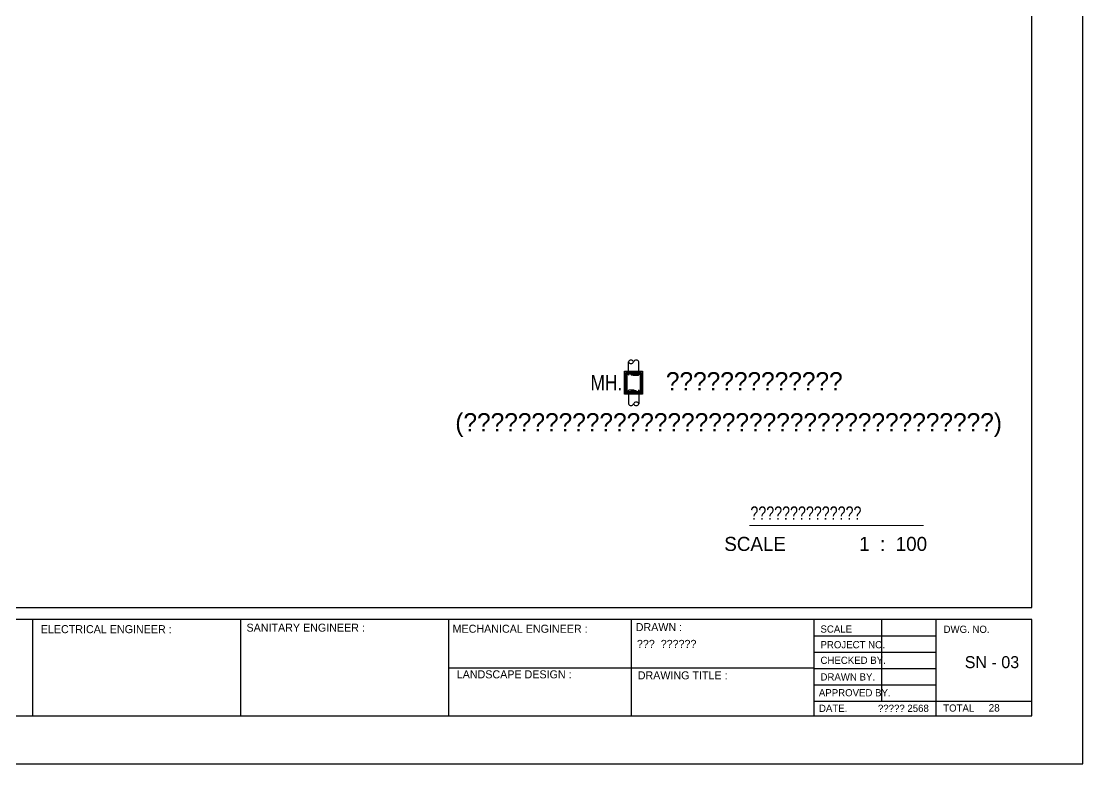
# Model space of a CAD drawing. Header units: inches. Extents: x -1366 to 1200, y -585 to 2545.
# Drawn here: x 733.99 to 754.89, y 1982.79 to 1997.4 of the extents above; entities that cross this region are included whole.
import ezdxf
from ezdxf.enums import TextEntityAlignment as Align

# ---------------------------------------------------------------- set-up
doc = ezdxf.new("R2010")
doc.units = ezdxf.units.IN
doc.header["$MEASUREMENT"] = 0
doc.linetypes.add('HIDDEN2', pattern=[0.1875, 0.125, -0.0625])
doc.layers.get('0').update_dxf_attribs({"linetype": 'CONTINUOUS'})
doc.layers.add('A-WALL', color=2, linetype='CONTINUOUS', lineweight=13)
doc.layers.add('Bodr A3', color=13, linetype='CONTINUOUS', plot=False)
for name, color, linetype in [('HEAD', 7, 'CONTINUOUS'), ('L', 2, 'CONTINUOUS'), ('Line', 6, 'CONTINUOUS'), ('TEXT', 4, 'CONTINUOUS')]:
    doc.layers.add(name, color=color, linetype=linetype)
doc.styles.add('ANGS', font='THSarabunPSK.ttf', dxfattribs={"width": 0.8})
doc.styles.add('cordia', font='THSarabunPSK.ttf')
doc.styles.add('style1', font='THSarabunPSK.ttf', dxfattribs={"height": 0.125})
doc.styles.add('style2', font='THSarabunPSK.ttf')
doc.styles.add('STYLE3', font='THSarabunPSK.ttf')

msp = doc.modelspace()

# ---------------------------------------------------------------- linework, layer by layer
at = {"layer": 'A-WALL', "color": 1}
msp.add_lwpolyline([(746.0935, 1990.1377), (745.9923, 1990.1377), (745.9721, 1990.0973), (745.9015, 1990.0973), (745.9015, 1990.4805), (745.9721, 1990.4805), (745.9923, 1990.4402), (746.0932, 1990.4402), (746.1133, 1990.4805), (746.1839, 1990.4805), (746.1839, 1990.0973), (746.1137, 1990.0973)], close=True, dxfattribs=at)
at = {"layer": 'Bodr A3'}
msp.add_lwpolyline([(712.8852, 1982.7916), (754.8852, 1982.7916), (754.8852, 2012.4916), (712.8852, 2012.4916)], close=True, dxfattribs=at)
at = {"layer": 'HEAD', "color": 150}
for p, q in [((734.2122, 1983.7367), (734.2122, 1985.628)), ((738.31, 1983.7367), (738.31, 1985.628)), ((742.4078, 1983.7367), (742.4078, 1985.628)), ((746.0012, 1983.7367), (746.0012, 1985.628)), ((749.5947, 1983.7367), (749.5947, 1985.628)), ((750.9272, 1984.0238), (750.9272, 1985.628)), ((752.0022, 1983.7367), (752.0022, 1985.628)), ((742.4078, 1984.6824), (749.5947, 1984.6824)), ((749.5947, 1984.0238), (753.8852, 1984.0238))]:
    msp.add_line(p, q, dxfattribs=at)
at = {"layer": 'HEAD', "color": 251}
for p, q in [((749.5947, 1985.3072), (752.0022, 1985.3072)), ((749.5947, 1984.9863), (752.0022, 1984.9863)), ((749.5947, 1984.6655), (752.0022, 1984.6655)), ((749.5947, 1984.3446), (752.0022, 1984.3446))]:
    msp.add_line(p, q, dxfattribs=at)
at = {"layer": 'HEAD', "color": 5}
msp.add_lwpolyline([(713.8852, 1985.8641), (753.8852, 1985.8641), (753.8852, 2011.4916), (713.8852, 2011.4916)], close=True, dxfattribs=at)
at = {"layer": 'HEAD', "color": 150}
msp.add_lwpolyline([(716.8754, 1983.7367), (753.8852, 1983.7367), (753.8852, 1985.628), (716.8754, 1985.628)], close=True, dxfattribs=at)
at = {"layer": 'L'}
for p, q in [((745.9402, 1990.5158), (745.9402, 1990.7018)), ((746.1452, 1990.5158), (746.1452, 1990.7018)), ((745.9404, 1990.062), (745.9404, 1989.8761)), ((746.1454, 1990.062), (746.1454, 1989.8761))]:
    msp.add_line(p, q, dxfattribs=at)
for points in [[(746.1452, 1990.7018, 0.6666667), (746.0427, 1990.7018, 0.6666667), (745.9402, 1990.7018, 0.6666667), (746.0427, 1990.7018)], [(745.9404, 1989.8761, 0.6666667), (746.0429, 1989.8761, 0.6666667), (746.1454, 1989.8761, 0.6666667), (746.0429, 1989.8761)]]:
    msp.add_lwpolyline(points, format="xyb", dxfattribs=at)
for points in [[(745.8662, 1990.5158), (746.2192, 1990.5158), (746.2192, 1990.062), (745.8662, 1990.062)], [(746.194, 1990.4906), (746.194, 1990.0872), (745.8915, 1990.0872), (745.8915, 1990.4906)]]:
    msp.add_lwpolyline(points, close=True, dxfattribs=at)
at = {"layer": 'L', "color": 1, "const_width": 0.0176}
msp.add_lwpolyline([(748.3188, 1987.4808), (751.7556, 1987.4808)], dxfattribs=at)
at = {"layer": 'Line'}
msp.add_lwpolyline([(746.1688, 1990.4654), (746.1688, 1990.1124), (745.9167, 1990.1124), (745.9167, 1990.4654)], close=True, dxfattribs=at)
at = {"layer": 'Line', "color": 8, "linetype": 'HIDDEN2', "ltscale": 0.75}
for points in [[(746.1452, 1990.5158), (746.1452, 1990.4475), (746.1354, 1990.4304), (745.9501, 1990.4304), (745.9402, 1990.4475), (745.9402, 1990.5158)], [(745.9404, 1990.062), (745.9404, 1990.1304), (745.9503, 1990.1474), (746.1356, 1990.1474), (746.1454, 1990.1304), (746.1454, 1990.062)]]:
    msp.add_lwpolyline(points, dxfattribs=at)

# ---------------------------------------------------------------- texts
at = {"color": 7, "linetype": 'Continuous', "style": 'STYLE3'}
for s, p in [('บ่อพักน้ำสำเร็จรูป', (746.678, 1990.1378)), ('(ดูรายละเอียดรายการประกอบแบบทั่วไปงานสุขาภิบาล)', (742.5323, 1989.3309))]:
    msp.add_text(s, height=0.36, dxfattribs=at).set_placement(p)
at = {"color": 253, "linetype": 'Continuous', "style": 'style2'}
msp.add_text('SCALE              1  :  100                          ', height=0.276896, dxfattribs=at).set_placement((747.8279, 1986.9796))
at = {"layer": 'HEAD', "color": 2, "style": 'style1'}
for s, height, p in [('ELECTRICAL ENGINEER :', 0.157607, (734.3715, 1985.3614)), ('SANITARY ENGINEER :', 0.157607, (738.422, 1985.391)), ('MECHANICAL ENGINEER :', 0.157607, (742.4792, 1985.3697)), ('DRAWN :', 0.15761, (746.0844, 1985.4022)), ('LANDSCAPE DESIGN :', 0.157607, (742.5608, 1984.4725)), ('DRAWING TITLE :', 0.157607, (746.1241, 1984.4523))]:
    msp.add_text(s, height=height, dxfattribs=at).set_placement(p)
at = {"layer": 'HEAD', "color": 7}
for s, height, style, p in [('SCALE', 0.14185, 'style1', (749.7216, 1985.3721)), ('DWG. NO.', 0.14185, 'style1', (752.1443, 1985.3669)), ('พิชิต  อินต๊ะขัติ', 0.157607, 'style2', (746.1074, 1985.0714)), ('PROJECT NO.', 0.141847, 'style1', (749.7216, 1985.064)), ('CHECKED BY.', 0.141847, 'style1', (749.7216, 1984.7566)), ('SN - 03', 0.23641, 'style2', (752.5615, 1984.6728)), ('DRAWN BY.', 0.14185, 'style1', (749.7216, 1984.4298)), ('APPROVED BY.', 0.141847, 'style1', (749.69, 1984.1187)), ('DATE.', 0.14185, 'style1', (749.692, 1983.812)), ('TOTAL', 0.14185, 'style1', (752.1374, 1983.8173))]:
    msp.add_text(s, height=height, dxfattribs=dict(at, style=style)).set_placement(p)
at = {"layer": 'HEAD', "color": 7, "style": 'style2'}
msp.add_text('ตุลาคม 2568', height=0.141847, dxfattribs=at).set_placement((751.3534, 1983.812), align=Align.CENTER)
at = {"layer": 'HEAD', "style": 'style2'}
msp.add_text('28', height=0.14635, dxfattribs=at).set_placement((753.1412, 1983.8915), align=Align.MIDDLE)
at = {"layer": 'TEXT', "color": 3, "style": 'cordia', "width": 0.85}
msp.add_text('MH.', height=0.3, dxfattribs=at).set_placement((745.1948, 1990.1409))
at = {"layer": 'TEXT', "color": 7, "style": 'ANGS', "width": 0.8}
msp.add_text('แบบแปลนท่อน้ำเสีย', height=0.2625, dxfattribs=at).set_placement((748.3412, 1987.5932))

doc.saveas('drawing.dxf')
